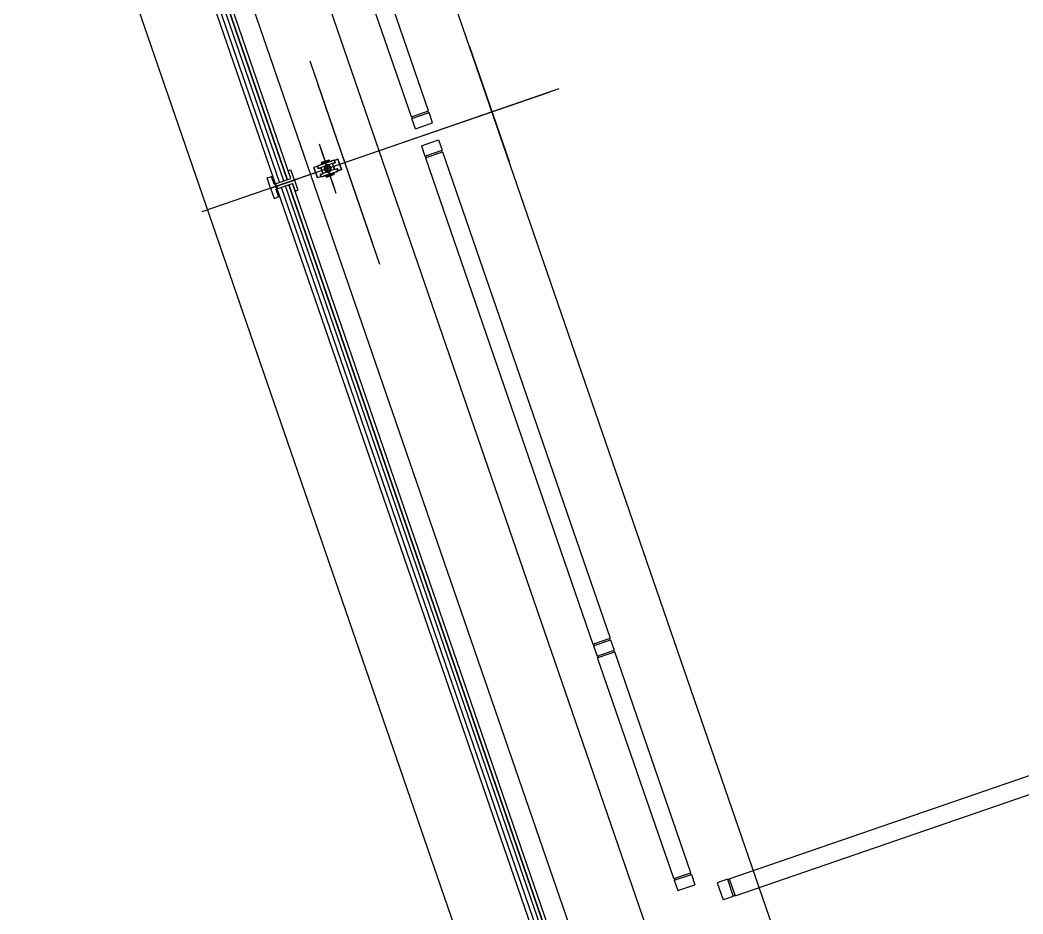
# Model space of a CAD drawing. Extents: x 809434 to 809707, y 818708 to 819364.
# Drawn here: x 809641.569 to 809644.338, y 818758.094 to 818760.563 of the extents above; entities that cross this region are included whole.
import ezdxf

# ---------------------------------------------------------------- set-up
doc = ezdxf.new("R2010")
doc.units = 0
for name, color, linetype in [('MAJ630__', 7, 'Continuous'), ('MAJ640__', 7, 'Continuous'), ('MAJ640__1', 7, 'Continuous'), ('MMH294_S', 7, 'Continuous')]:
    doc.layers.add(name, color=color, linetype=linetype)

msp = doc.modelspace()

# ---------------------------------------------------------------- linework, layer by layer
at = {"layer": 'MAJ630__'}
for p, q in [((809643.0642, 818757.2021), (809640.1601, 818765.6362)), ((809641.5852, 818763.0333), (809643.5354, 818757.3697)), ((809642.2742, 818760.1109), (809641.3025, 818762.933)), ((809642.3167, 818760.1256), (809641.3449, 818762.9479)), ((809642.3094, 818760.1468), (809642.3167, 818760.1494)), ((809642.3167, 818760.1256), (809642.3094, 818760.1468)), ((809642.3265, 818760.121), (809642.3167, 818760.1494)), ((809642.2512, 818760.1268), (809642.2635, 818760.131)), ((809642.261, 818760.0984), (809642.2512, 818760.1268)), ((809642.261, 818760.0984), (809642.3265, 818760.121)), ((809642.261, 818760.0984), (809642.3265, 818760.121)), ((809642.2708, 818760.1098), (809642.2635, 818760.131)), ((809642.2708, 818760.1098), (809642.3167, 818760.1256)), ((809642.2757, 818760.0956), (809642.3216, 818760.1114)), ((809643.2934, 818757.289), (809642.3216, 818760.1114)), ((809642.3216, 818760.1114), (809642.3289, 818760.0901)), ((809642.3265, 818760.121), (809642.3362, 818760.0926)), ((809642.261, 818760.0984), (809642.2707, 818760.0701)), ((809642.2757, 818760.0956), (809642.283, 818760.0743)), ((809643.2509, 818757.2744), (809642.279, 818760.0967)), ((809642.3289, 818760.0901), (809642.3362, 818760.0926)), ((809642.2707, 818760.0701), (809642.283, 818760.0743))]:
    msp.add_line(p, q, dxfattribs=at)
at = {"layer": 'MAJ640__'}
for p, q in [((809641.3961, 818762.9682), (809643.3463, 818757.3046)), ((809642.2857, 818760.1149), (809641.3139, 818762.9373)), ((809642.2971, 818760.1188), (809641.3253, 818762.9412)), ((809642.3065, 818760.1221), (809641.3347, 818762.9444)), ((809642.3073, 818760.1223), (809641.3354, 818762.9447)), ((809642.3912, 818760.1605), (809642.4352, 818760.1756)), ((809642.4309, 818760.1662), (809642.4002, 818760.1556)), ((809642.4309, 818760.1662), (809642.4002, 818760.1556)), ((809642.4228, 818760.1756), (809642.401, 818760.1681)), ((809642.401, 818760.1681), (809642.4228, 818760.1756)), ((809642.4016, 818760.1693), (809642.401, 818760.1681)), ((809642.4016, 818760.1693), (809642.401, 818760.1681)), ((809642.401, 818760.1681), (809642.402, 818760.1652)), ((809642.402, 818760.1652), (809642.401, 818760.1681)), ((809642.4016, 818760.1693), (809642.4215, 818760.1762)), ((809642.4215, 818760.1762), (809642.4016, 818760.1693)), ((809642.4237, 818760.1727), (809642.402, 818760.1652)), ((809642.402, 818760.1652), (809642.4237, 818760.1727)), ((809642.4039, 818760.1659), (809642.4042, 818760.1649)), ((809642.4044, 818760.166), (809642.404, 818760.1654)), ((809642.4042, 818760.1649), (809642.404, 818760.1654)), ((809642.4214, 818760.1719), (809642.422, 818760.1716)), ((809642.4215, 818760.1762), (809642.4228, 818760.1756)), ((809642.4215, 818760.1762), (809642.4228, 818760.1756)), ((809642.4219, 818760.1721), (809642.4222, 818760.1711)), ((809642.4222, 818760.1711), (809642.422, 818760.1716)), ((809642.4228, 818760.1756), (809642.4237, 818760.1727)), ((809642.4237, 818760.1727), (809642.4228, 818760.1756)), ((809642.4387, 818760.1689), (809642.4311, 818760.1663)), ((809642.4311, 818760.1663), (809642.4387, 818760.1689)), ((809642.4467, 818760.1782), (809642.4363, 818760.1747)), ((809642.4363, 818760.1747), (809642.4467, 818760.1782)), ((809642.4564, 818760.1499), (809642.4467, 818760.1782)), ((809642.4467, 818760.1782), (809642.4564, 818760.1499)), ((809642.3909, 818760.159), (809642.3805, 818760.1555)), ((809642.3909, 818760.159), (809642.3805, 818760.1555)), ((809642.3805, 818760.1555), (809642.3903, 818760.1271)), ((809642.3903, 818760.1271), (809642.3805, 818760.1555)), ((809642.3926, 818760.153), (809642.4002, 818760.1556)), ((809642.3983, 818760.1365), (809642.4059, 818760.1391)), ((809642.4018, 818760.1297), (809642.4458, 818760.1449)), ((809642.4366, 818760.1497), (809642.4059, 818760.1391)), ((809642.4366, 818760.1497), (809642.4059, 818760.1391)), ((809642.4132, 818760.1326), (809642.435, 818760.1401)), ((809642.435, 818760.1401), (809642.4132, 818760.1326)), ((809642.4142, 818760.1298), (809642.436, 818760.1373)), ((809642.436, 818760.1373), (809642.4142, 818760.1298)), ((809642.4353, 818760.136), (809642.4155, 818760.1292)), ((809642.4155, 818760.1292), (809642.4353, 818760.136)), ((809642.4326, 818760.1393), (809642.4329, 818760.1399)), ((809642.4331, 818760.1395), (809642.4328, 818760.1404)), ((809642.4328, 818760.1404), (809642.4329, 818760.1399)), ((809642.435, 818760.1401), (809642.436, 818760.1373)), ((809642.436, 818760.1373), (809642.435, 818760.1401)), ((809642.4353, 818760.136), (809642.436, 818760.1373)), ((809642.4353, 818760.136), (809642.436, 818760.1373)), ((809642.4368, 818760.1497), (809642.4444, 818760.1523)), ((809642.4444, 818760.1523), (809642.4368, 818760.1497)), ((809642.446, 818760.1463), (809642.4564, 818760.1499)), ((809642.4564, 818760.1499), (809642.446, 818760.1463)), ((809643.284, 818757.2858), (809642.3121, 818760.1081)), ((809642.4007, 818760.1307), (809642.3903, 818760.1271)), ((809642.4007, 818760.1307), (809642.3903, 818760.1271)), ((809642.4132, 818760.1326), (809642.4142, 818760.1298)), ((809642.4142, 818760.1298), (809642.4132, 818760.1326)), ((809642.4155, 818760.1292), (809642.4142, 818760.1298)), ((809642.4155, 818760.1292), (809642.4142, 818760.1298)), ((809642.4151, 818760.1333), (809642.4148, 818760.1342)), ((809642.4148, 818760.1342), (809642.415, 818760.1337)), ((809642.4156, 818760.1334), (809642.415, 818760.1337)), ((809643.2624, 818757.2783), (809642.2906, 818760.1007)), ((809643.2738, 818757.2822), (809642.302, 818760.1046)), ((809643.2832, 818757.2855), (809642.3114, 818760.1079))]:
    msp.add_line(p, q, dxfattribs=at)
for points in [[(809642.4352, 818760.1756), (809642.3912, 818760.1605)], [(809642.4458, 818760.1449), (809642.4018, 818760.1297)]]:
    msp.add_lwpolyline(points, dxfattribs=at)
msp.add_circle((809642.4185, 818760.1527), 0.006, dxfattribs=at)
msp.add_circle((809642.4185, 818760.1527), 0.006, dxfattribs=at)
for radius, start, end in [(0.0095, 145.1826, 252.8174), (0.0095, 145.1826, 252.8174), (0.0109, 101.1265, 116.8735), (0.0109, 101.1265, 116.8735), (0.0109, 281.1265, 296.8735), (0.0109, 281.1265, 296.8735), (0.0095, 326.6949, 71.3051), (0.0095, 326.6949, 71.3051)]:
    msp.add_arc((809642.4185, 818760.1527), radius, start, end, dxfattribs=at)
for points, degree in [([(809642.4311, 818760.1663), (809642.4311, 818760.1662), (809642.431, 818760.1662), (809642.4309, 818760.1662)], 2), ([(809642.4309, 818760.1662), (809642.431, 818760.1662), (809642.4311, 818760.1662), (809642.4311, 818760.1663)], 2), ([(809642.4309, 818760.1662), (809642.431, 818760.1662), (809642.4311, 818760.1662), (809642.4311, 818760.1663)], 2), ([(809642.4311, 818760.1663), (809642.4311, 818760.1663), (809642.4311, 818760.1662), (809642.4312, 818760.1661), (809642.4312, 818760.1659), (809642.4315, 818760.1654), (809642.4317, 818760.165), (809642.4323, 818760.1639), (809642.4328, 818760.163), (809642.4339, 818760.161), (809642.4344, 818760.1599), (809642.4352, 818760.1575), (809642.4355, 818760.1564), (809642.436, 818760.1541), (809642.4362, 818760.1531), (809642.4364, 818760.1516), (809642.4365, 818760.1511), (809642.4366, 818760.1503), (809642.4367, 818760.1501), (809642.4368, 818760.1498), (809642.4368, 818760.1498), (809642.4368, 818760.1497)], 3), ([(809642.4368, 818760.1497), (809642.4368, 818760.1497), (809642.4368, 818760.1498), (809642.4367, 818760.1499), (809642.4367, 818760.1501), (809642.4365, 818760.1507), (809642.4365, 818760.1511), (809642.4363, 818760.1523), (809642.4362, 818760.1533), (809642.4357, 818760.1556), (809642.4354, 818760.1568), (809642.4347, 818760.1591), (809642.4342, 818760.1602), (809642.4332, 818760.1623), (809642.4327, 818760.1632), (809642.432, 818760.1645), (809642.4317, 818760.165), (809642.4313, 818760.1657), (809642.4312, 818760.1659), (809642.4311, 818760.1661), (809642.4311, 818760.1662), (809642.4311, 818760.1663)], 3), ([(809642.4359, 818760.1752), (809642.4358, 818760.1753), (809642.4358, 818760.1753), (809642.4357, 818760.1754), (809642.4357, 818760.1754), (809642.4356, 818760.1755), (809642.4356, 818760.1755), (809642.4355, 818760.1755), (809642.4355, 818760.1755), (809642.4354, 818760.1756), (809642.4354, 818760.1756), (809642.4353, 818760.1756), (809642.4353, 818760.1756), (809642.4352, 818760.1756), (809642.4352, 818760.1756), (809642.4352, 818760.1756)], 3), ([(809642.4352, 818760.1756), (809642.4352, 818760.1756), (809642.4352, 818760.1756), (809642.4353, 818760.1756), (809642.4354, 818760.1756), (809642.4354, 818760.1756), (809642.4355, 818760.1755), (809642.4355, 818760.1755), (809642.4356, 818760.1755), (809642.4356, 818760.1754), (809642.4356, 818760.1754), (809642.4357, 818760.1754), (809642.4357, 818760.1753), (809642.4358, 818760.1753), (809642.4358, 818760.1752), (809642.4359, 818760.1752)], 3), ([(809642.439, 818760.1698), (809642.4389, 818760.1702), (809642.4387, 818760.1705), (809642.4384, 818760.1713), (809642.4381, 818760.1718), (809642.4376, 818760.1728), (809642.4373, 818760.1732), (809642.4366, 818760.1742), (809642.4362, 818760.1747), (809642.4359, 818760.1752)], 3), ([(809642.4359, 818760.1752), (809642.4362, 818760.1747), (809642.4366, 818760.1742), (809642.4373, 818760.1732), (809642.4376, 818760.1728), (809642.4381, 818760.1718), (809642.4384, 818760.1713), (809642.4387, 818760.1705), (809642.4389, 818760.1702), (809642.439, 818760.1698)], 3), ([(809642.4387, 818760.1689), (809642.4387, 818760.1689), (809642.4387, 818760.1689), (809642.4387, 818760.1689), (809642.4388, 818760.1689), (809642.4388, 818760.169), (809642.4389, 818760.169), (809642.439, 818760.1691), (809642.439, 818760.1691), (809642.4391, 818760.1693), (809642.4391, 818760.1693), (809642.4391, 818760.1695), (809642.4391, 818760.1696), (809642.4391, 818760.1696)], 3), ([(809642.4391, 818760.1696), (809642.4391, 818760.1696), (809642.4391, 818760.1696), (809642.4391, 818760.1695), (809642.4391, 818760.1694), (809642.4391, 818760.1692), (809642.439, 818760.1692), (809642.439, 818760.1691), (809642.4389, 818760.169), (809642.4388, 818760.1689), (809642.4388, 818760.1689), (809642.4387, 818760.1689), (809642.4387, 818760.1689), (809642.4387, 818760.1689)], 3), ([(809642.439, 818760.1698), (809642.439, 818760.1698), (809642.439, 818760.1698), (809642.439, 818760.1697), (809642.439, 818760.1697), (809642.4391, 818760.1697), (809642.4391, 818760.1697), (809642.4391, 818760.1696)], 3), ([(809642.4391, 818760.1696), (809642.4391, 818760.1697), (809642.4391, 818760.1697), (809642.439, 818760.1697), (809642.439, 818760.1697), (809642.439, 818760.1698), (809642.439, 818760.1698), (809642.439, 818760.1698)], 3), ([(809642.3912, 818760.1605), (809642.3912, 818760.1605), (809642.3911, 818760.1604), (809642.3911, 818760.1604), (809642.3911, 818760.1603), (809642.391, 818760.1603), (809642.391, 818760.1602), (809642.391, 818760.1602), (809642.391, 818760.1601), (809642.391, 818760.1601), (809642.391, 818760.16), (809642.3909, 818760.16), (809642.3909, 818760.1599), (809642.3909, 818760.1598), (809642.3909, 818760.1598), (809642.3909, 818760.1597)], 3), ([(809642.3909, 818760.1597), (809642.3909, 818760.1598), (809642.3909, 818760.1599), (809642.3909, 818760.16), (809642.3909, 818760.16), (809642.391, 818760.1601), (809642.391, 818760.1601), (809642.391, 818760.1602), (809642.391, 818760.1602), (809642.391, 818760.1603), (809642.391, 818760.1603), (809642.3911, 818760.1604), (809642.3911, 818760.1604), (809642.3912, 818760.1604), (809642.3912, 818760.1605), (809642.3912, 818760.1605)], 3), ([(809642.3909, 818760.1597), (809642.3909, 818760.1591), (809642.3909, 818760.1585), (809642.391, 818760.1573), (809642.3911, 818760.1568), (809642.3913, 818760.1556), (809642.3914, 818760.1551), (809642.3916, 818760.1542), (809642.3917, 818760.1539), (809642.3917, 818760.1536)], 3), ([(809642.3917, 818760.1536), (809642.3917, 818760.1539), (809642.3916, 818760.1542), (809642.3914, 818760.1551), (809642.3913, 818760.1556), (809642.3911, 818760.1568), (809642.391, 818760.1573), (809642.3909, 818760.1585), (809642.3909, 818760.1591), (809642.3909, 818760.1597)], 3), ([(809642.3917, 818760.1536), (809642.3918, 818760.1535), (809642.3918, 818760.1535), (809642.3918, 818760.1535), (809642.3918, 818760.1534), (809642.3918, 818760.1534), (809642.3918, 818760.1534), (809642.3918, 818760.1534)], 3), ([(809642.3918, 818760.1534), (809642.3918, 818760.1534), (809642.3918, 818760.1534), (809642.3918, 818760.1534), (809642.3918, 818760.1535), (809642.3918, 818760.1535), (809642.3918, 818760.1535), (809642.3917, 818760.1536)], 3), ([(809642.3918, 818760.1534), (809642.3918, 818760.1533), (809642.3918, 818760.1533), (809642.3919, 818760.1532), (809642.3919, 818760.1532), (809642.3921, 818760.1531), (809642.3921, 818760.153), (809642.3923, 818760.153), (809642.3923, 818760.153), (809642.3924, 818760.153), (809642.3925, 818760.153), (809642.3926, 818760.153), (809642.3926, 818760.153), (809642.3926, 818760.153)], 3), ([(809642.3926, 818760.153), (809642.3926, 818760.153), (809642.3926, 818760.153), (809642.3925, 818760.153), (809642.3925, 818760.153), (809642.3924, 818760.153), (809642.3924, 818760.153), (809642.3923, 818760.153), (809642.3922, 818760.153), (809642.392, 818760.1531), (809642.392, 818760.1531), (809642.3919, 818760.1532), (809642.3918, 818760.1533), (809642.3918, 818760.1534)], 3), ([(809642.3926, 818760.153), (809642.3932, 818760.1532), (809642.3939, 818760.1534), (809642.3955, 818760.154), (809642.3964, 818760.1543), (809642.398, 818760.1549), (809642.3986, 818760.1551), (809642.3995, 818760.1554), (809642.3998, 818760.1555), (809642.4002, 818760.1556)], 3), ([(809642.3926, 818760.153), (809642.3934, 818760.1533), (809642.3943, 818760.1536), (809642.3952, 818760.1539), (809642.3965, 818760.1543), (809642.3977, 818760.1548), (809642.399, 818760.1552), (809642.3994, 818760.1554), (809642.3998, 818760.1555), (809642.4002, 818760.1556)], 3), ([(809642.3983, 818760.1365), (809642.3983, 818760.1365), (809642.3983, 818760.1365), (809642.3982, 818760.1364), (809642.3982, 818760.1364), (809642.3981, 818760.1364), (809642.3981, 818760.1364), (809642.398, 818760.1363), (809642.398, 818760.1362), (809642.3979, 818760.1361), (809642.3979, 818760.136), (809642.3979, 818760.1358), (809642.3979, 818760.1358), (809642.3979, 818760.1357)], 3), ([(809642.3979, 818760.1357), (809642.3979, 818760.1357), (809642.3979, 818760.1358), (809642.3979, 818760.1359), (809642.3979, 818760.1359), (809642.3979, 818760.1361), (809642.3979, 818760.1362), (809642.398, 818760.1363), (809642.3981, 818760.1363), (809642.3982, 818760.1364), (809642.3982, 818760.1364), (809642.3983, 818760.1365), (809642.3983, 818760.1365), (809642.3983, 818760.1365)], 3), ([(809642.3983, 818760.1365), (809642.3989, 818760.1367), (809642.3996, 818760.1369), (809642.4011, 818760.1374), (809642.4021, 818760.1378), (809642.4037, 818760.1383), (809642.4043, 818760.1385), (809642.4052, 818760.1388), (809642.4055, 818760.139), (809642.4059, 818760.1391)], 3), ([(809642.3983, 818760.1365), (809642.3991, 818760.1368), (809642.4, 818760.1371), (809642.4009, 818760.1374), (809642.4022, 818760.1378), (809642.4034, 818760.1382), (809642.4047, 818760.1387), (809642.4051, 818760.1388), (809642.4055, 818760.1389), (809642.4059, 818760.1391)], 3), ([(809642.4059, 818760.1391), (809642.4059, 818760.1391), (809642.4059, 818760.1391), (809642.4058, 818760.1393), (809642.4057, 818760.1395), (809642.4055, 818760.14), (809642.4053, 818760.1403), (809642.4047, 818760.1414), (809642.4041, 818760.1423), (809642.4031, 818760.1444), (809642.4026, 818760.1455), (809642.4018, 818760.1478), (809642.4014, 818760.1489), (809642.4009, 818760.1512), (809642.4008, 818760.1522), (809642.4006, 818760.1537), (809642.4005, 818760.1543), (809642.4004, 818760.155), (809642.4003, 818760.1552), (809642.4002, 818760.1555), (809642.4002, 818760.1556), (809642.4002, 818760.1556)], 3), ([(809642.4002, 818760.1556), (809642.4002, 818760.1556), (809642.4002, 818760.1556), (809642.4002, 818760.1554), (809642.4003, 818760.1552), (809642.4004, 818760.1547), (809642.4005, 818760.1543), (809642.4007, 818760.153), (809642.4008, 818760.152), (809642.4012, 818760.1497), (809642.4015, 818760.1485), (809642.4023, 818760.1462), (809642.4028, 818760.1451), (809642.4038, 818760.143), (809642.4043, 818760.1421), (809642.405, 818760.1408), (809642.4053, 818760.1403), (809642.4056, 818760.1397), (809642.4057, 818760.1394), (809642.4058, 818760.1392), (809642.4059, 818760.1391), (809642.4059, 818760.1391)], 3), ([(809642.4105, 818760.1579), (809642.4107, 818760.1581), (809642.4108, 818760.1582), (809642.411, 818760.1586), (809642.4111, 818760.1588), (809642.4113, 818760.159), (809642.4113, 818760.1591), (809642.4114, 818760.1592), (809642.4114, 818760.1592), (809642.4114, 818760.1592)], 3), ([(809642.4114, 818760.1592), (809642.4114, 818760.1592), (809642.4114, 818760.1592), (809642.4113, 818760.1591), (809642.4113, 818760.159), (809642.4111, 818760.1588), (809642.411, 818760.1586), (809642.4108, 818760.1582), (809642.4107, 818760.1581), (809642.4105, 818760.1579)], 3), ([(809642.4114, 818760.1592), (809642.4124, 818760.1607), (809642.4135, 818760.1624)], 2), ([(809642.4135, 818760.1624), (809642.4124, 818760.1607), (809642.4114, 818760.1592)], 2), ([(809642.4169, 818760.1432), (809642.4169, 818760.1432), (809642.4169, 818760.1432), (809642.4168, 818760.1432), (809642.4167, 818760.1432), (809642.4164, 818760.1433), (809642.4162, 818760.1434), (809642.4158, 818760.1435), (809642.4156, 818760.1436), (809642.4154, 818760.1437)], 3), ([(809642.4154, 818760.1437), (809642.4156, 818760.1436), (809642.4158, 818760.1435), (809642.4162, 818760.1434), (809642.4164, 818760.1433), (809642.4167, 818760.1432), (809642.4168, 818760.1432), (809642.4169, 818760.1432), (809642.4169, 818760.1432), (809642.4169, 818760.1432)], 3), ([(809642.4164, 818760.1634), (809642.4183, 818760.1627), (809642.42, 818760.1622)], 2), ([(809642.42, 818760.1622), (809642.4183, 818760.1627), (809642.4164, 818760.1634)], 2), ([(809642.4206, 818760.1419), (809642.4186, 818760.1426), (809642.4169, 818760.1432)], 2), ([(809642.4169, 818760.1432), (809642.4186, 818760.1426), (809642.4206, 818760.1419)], 2), ([(809642.42, 818760.1622), (809642.4201, 818760.1622), (809642.4201, 818760.1622), (809642.4202, 818760.1621), (809642.4203, 818760.1621), (809642.4205, 818760.162), (809642.4207, 818760.1619), (809642.4211, 818760.1618), (809642.4213, 818760.1617), (809642.4215, 818760.1617)], 3), ([(809642.4215, 818760.1617), (809642.4213, 818760.1617), (809642.4211, 818760.1618), (809642.4207, 818760.1619), (809642.4205, 818760.162), (809642.4203, 818760.1621), (809642.4202, 818760.1621), (809642.4201, 818760.1622), (809642.4201, 818760.1622), (809642.42, 818760.1622)], 3), ([(809642.4256, 818760.1461), (809642.4246, 818760.1446), (809642.4234, 818760.1429)], 2), ([(809642.4234, 818760.1429), (809642.4246, 818760.1446), (809642.4256, 818760.1461)], 2), ([(809642.4264, 818760.1475), (809642.4263, 818760.1473), (809642.4262, 818760.1471), (809642.426, 818760.1467), (809642.4258, 818760.1466), (809642.4257, 818760.1463), (809642.4256, 818760.1463), (809642.4256, 818760.1462), (809642.4256, 818760.1462), (809642.4256, 818760.1461)], 3), ([(809642.4256, 818760.1461), (809642.4256, 818760.1462), (809642.4256, 818760.1462), (809642.4256, 818760.1463), (809642.4257, 818760.1463), (809642.4258, 818760.1466), (809642.426, 818760.1467), (809642.4262, 818760.1471), (809642.4263, 818760.1473), (809642.4264, 818760.1475)], 3), ([(809642.4366, 818760.1497), (809642.4367, 818760.1497), (809642.4367, 818760.1497), (809642.4368, 818760.1497)], 2), ([(809642.4366, 818760.1497), (809642.4367, 818760.1497), (809642.4367, 818760.1497), (809642.4368, 818760.1497)], 2), ([(809642.4368, 818760.1497), (809642.4367, 818760.1497), (809642.4367, 818760.1497), (809642.4366, 818760.1497)], 2), ([(809642.4452, 818760.152), (809642.4451, 818760.152), (809642.4451, 818760.152), (809642.4451, 818760.1521), (809642.445, 818760.1522), (809642.4449, 818760.1523), (809642.4448, 818760.1523), (809642.4447, 818760.1524), (809642.4446, 818760.1524), (809642.4445, 818760.1524), (809642.4445, 818760.1524), (809642.4444, 818760.1523), (809642.4444, 818760.1523), (809642.4444, 818760.1523)], 3), ([(809642.4444, 818760.1523), (809642.4444, 818760.1523), (809642.4444, 818760.1523), (809642.4444, 818760.1523), (809642.4445, 818760.1524), (809642.4446, 818760.1524), (809642.4446, 818760.1524), (809642.4447, 818760.1524), (809642.4448, 818760.1523), (809642.4449, 818760.1523), (809642.445, 818760.1522), (809642.4451, 818760.1521), (809642.4451, 818760.152), (809642.4452, 818760.152)], 3), ([(809642.4452, 818760.152), (809642.4452, 818760.1519), (809642.4452, 818760.1519), (809642.4452, 818760.1519), (809642.4452, 818760.1519), (809642.4452, 818760.1518), (809642.4452, 818760.1518), (809642.4452, 818760.1518)], 3), ([(809642.4452, 818760.1518), (809642.4452, 818760.1518), (809642.4452, 818760.1518), (809642.4452, 818760.1519), (809642.4452, 818760.1519), (809642.4452, 818760.1519), (809642.4452, 818760.1519), (809642.4452, 818760.152)], 3), ([(809642.4461, 818760.1456), (809642.4461, 818760.1462), (809642.446, 818760.1468), (809642.4459, 818760.148), (809642.4459, 818760.1486), (809642.4457, 818760.1497), (809642.4456, 818760.1502), (809642.4454, 818760.1511), (809642.4453, 818760.1514), (809642.4452, 818760.1518)], 3), ([(809642.4452, 818760.1518), (809642.4453, 818760.1514), (809642.4454, 818760.1511), (809642.4456, 818760.1502), (809642.4457, 818760.1497), (809642.4459, 818760.1486), (809642.4459, 818760.148), (809642.446, 818760.1468), (809642.4461, 818760.1462), (809642.4461, 818760.1456)], 3), ([(809642.4458, 818760.1449), (809642.4458, 818760.1449), (809642.4458, 818760.1449), (809642.4459, 818760.145), (809642.4459, 818760.145), (809642.4459, 818760.1451), (809642.446, 818760.1451), (809642.446, 818760.1452), (809642.446, 818760.1452), (809642.446, 818760.1453), (809642.446, 818760.1453), (809642.446, 818760.1454), (809642.446, 818760.1454), (809642.446, 818760.1455), (809642.4461, 818760.1456), (809642.4461, 818760.1456)], 3), ([(809642.4461, 818760.1456), (809642.4461, 818760.1455), (809642.446, 818760.1455), (809642.446, 818760.1454), (809642.446, 818760.1453), (809642.446, 818760.1453), (809642.446, 818760.1452), (809642.446, 818760.1452), (809642.446, 818760.1451), (809642.4459, 818760.1451), (809642.4459, 818760.145), (809642.4459, 818760.145), (809642.4459, 818760.145), (809642.4458, 818760.1449), (809642.4458, 818760.1449), (809642.4458, 818760.1449)], 3), ([(809642.398, 818760.1355), (809642.398, 818760.1355), (809642.398, 818760.1355), (809642.3979, 818760.1356), (809642.3979, 818760.1356), (809642.3979, 818760.1357), (809642.3979, 818760.1357), (809642.3979, 818760.1357)], 3), ([(809642.3979, 818760.1357), (809642.3979, 818760.1357), (809642.3979, 818760.1357), (809642.3979, 818760.1356), (809642.3979, 818760.1356), (809642.398, 818760.1355), (809642.398, 818760.1355), (809642.398, 818760.1355)], 3), ([(809642.398, 818760.1355), (809642.3981, 818760.1352), (809642.3982, 818760.1349), (809642.3986, 818760.1341), (809642.3989, 818760.1336), (809642.3994, 818760.1326), (809642.3997, 818760.1321), (809642.4004, 818760.1311), (809642.4007, 818760.1306), (809642.4011, 818760.1301)], 3), ([(809642.4011, 818760.1301), (809642.4007, 818760.1306), (809642.4004, 818760.1311), (809642.3997, 818760.1321), (809642.3994, 818760.1326), (809642.3989, 818760.1336), (809642.3986, 818760.1341), (809642.3982, 818760.1349), (809642.3981, 818760.1352), (809642.398, 818760.1355)], 3), ([(809642.4011, 818760.1301), (809642.4011, 818760.1301), (809642.4012, 818760.13), (809642.4013, 818760.13), (809642.4013, 818760.1299), (809642.4014, 818760.1299), (809642.4014, 818760.1299), (809642.4014, 818760.1298), (809642.4015, 818760.1298), (809642.4015, 818760.1298), (809642.4016, 818760.1298), (809642.4016, 818760.1297), (809642.4017, 818760.1297), (809642.4017, 818760.1297), (809642.4018, 818760.1297), (809642.4018, 818760.1297)], 3), ([(809642.4018, 818760.1297), (809642.4018, 818760.1297), (809642.4017, 818760.1297), (809642.4016, 818760.1297), (809642.4016, 818760.1297), (809642.4015, 818760.1298), (809642.4015, 818760.1298), (809642.4014, 818760.1298), (809642.4014, 818760.1298), (809642.4014, 818760.1299), (809642.4013, 818760.1299), (809642.4013, 818760.13), (809642.4012, 818760.13), (809642.4012, 818760.1301), (809642.4011, 818760.1301), (809642.4011, 818760.1301)], 3)]:
    msp.add_open_spline(points, degree=degree, dxfattribs=at)
at = {"layer": 'MAJ640__1'}
for p, q in [((809643.849, 818757.4724), (809641.8956, 818763.1455)), ((809642.8102, 818760.4893), (809642.9202, 818760.1697)), ((809642.3689, 818760.4503), (809642.5405, 818759.9517)), ((809642.5626, 818759.8876), (809642.3909, 818760.3862)), ((809643.0293, 818760.363), (809642.0711, 818760.033)), ((809642.3948, 818760.2213), (809642.4376, 818760.0971)), ((809642.4421, 818760.084), (809642.3993, 818760.2083)), ((809642.2742, 818760.1109), (809642.279, 818760.0967)), ((809642.279, 818760.0967), (809642.2742, 818760.1109))]:
    msp.add_line(p, q, dxfattribs=at)
msp.add_lwpolyline([(809643.0565, 818760.3724), (809642.2988, 818760.1115)], dxfattribs=at)
msp.add_circle((809642.2766, 818760.1038), 0.003, dxfattribs=at)
msp.add_circle((809642.2766, 818760.1038), 0.003, dxfattribs=at)
at = {"layer": 'MMH294_S'}
for p, q in [((809642.6495, 818760.2957), (809642.1872, 818761.6383)), ((809642.6968, 818760.3119), (809642.2345, 818761.6546)), ((809642.6495, 818760.2957), (809642.6968, 818760.3119)), ((809642.6511, 818760.2909), (809642.6984, 818760.3072)), ((809642.6965, 818760.3066), (809642.6949, 818760.3113)), ((809642.7082, 818760.2789), (809642.6984, 818760.3072)), ((809642.6609, 818760.2626), (809642.6511, 818760.2909)), ((809642.653, 818760.2916), (809642.6514, 818760.2963)), ((809642.6609, 818760.2626), (809642.7082, 818760.2789)), ((809642.6772, 818760.2153), (809642.7244, 818760.2316)), ((809642.7244, 818760.2316), (809642.7342, 818760.2032)), ((809642.6772, 818760.2153), (809642.6869, 818760.1869)), ((809642.6869, 818760.1869), (809642.7342, 818760.2032)), ((809642.6886, 818760.1822), (809642.7358, 818760.1985)), ((809642.7323, 818760.2026), (809642.7339, 818760.1978)), ((809642.7358, 818760.1985), (809643.1981, 818758.8558)), ((809642.6886, 818760.1822), (809643.1509, 818758.8396)), ((809642.6888, 818760.1876), (809642.6905, 818760.1829)), ((809643.1509, 818758.8396), (809643.1981, 818758.8558)), ((809643.1525, 818758.8348), (809643.1998, 818758.8511)), ((809643.1525, 818758.8348), (809643.1623, 818758.8065)), ((809643.1528, 818758.8402), (809643.1544, 818758.8355)), ((809643.1963, 818758.8552), (809643.1979, 818758.8505)), ((809643.1998, 818758.8511), (809643.2095, 818758.8228)), ((809643.1623, 818758.8065), (809643.2095, 818758.8228)), ((809643.1639, 818758.8017), (809643.1835, 818758.8085)), ((809643.1642, 818758.8071), (809643.1658, 818758.8024)), ((809643.1835, 818758.8085), (809643.2112, 818758.818)), ((809643.2077, 818758.8221), (809643.2093, 818758.8174)), ((809643.4212, 818758.2082), (809643.2112, 818758.818)), ((809643.3739, 818758.1919), (809643.1639, 818758.8017)), ((809643.527, 818758.1917), (809644.7007, 818758.5959)), ((809643.5432, 818758.1444), (809644.717, 818758.5486)), ((809643.3739, 818758.1919), (809643.4212, 818758.2082)), ((809643.3755, 818758.1872), (809643.4228, 818758.2034)), ((809643.4193, 818758.2075), (809643.4209, 818758.2028)), ((809643.4228, 818758.2034), (809643.4326, 818758.1751)), ((809643.3755, 818758.1872), (809643.3853, 818758.1588)), ((809643.3758, 818758.1925), (809643.3774, 818758.1878)), ((809643.3853, 818758.1588), (809643.4326, 818758.1751)), ((809643.5222, 818758.1901), (809643.4939, 818758.1803)), ((809643.4939, 818758.1803), (809643.5101, 818758.133)), ((809643.5222, 818758.1901), (809643.5385, 818758.1428)), ((809643.5276, 818758.1898), (809643.5229, 818758.1882)), ((809643.527, 818758.1917), (809643.5432, 818758.1444)), ((809643.5385, 818758.1428), (809643.5101, 818758.133)), ((809643.5426, 818758.1463), (809643.5379, 818758.1447))]:
    msp.add_line(p, q, dxfattribs=at)

doc.saveas('drawing.dxf')
